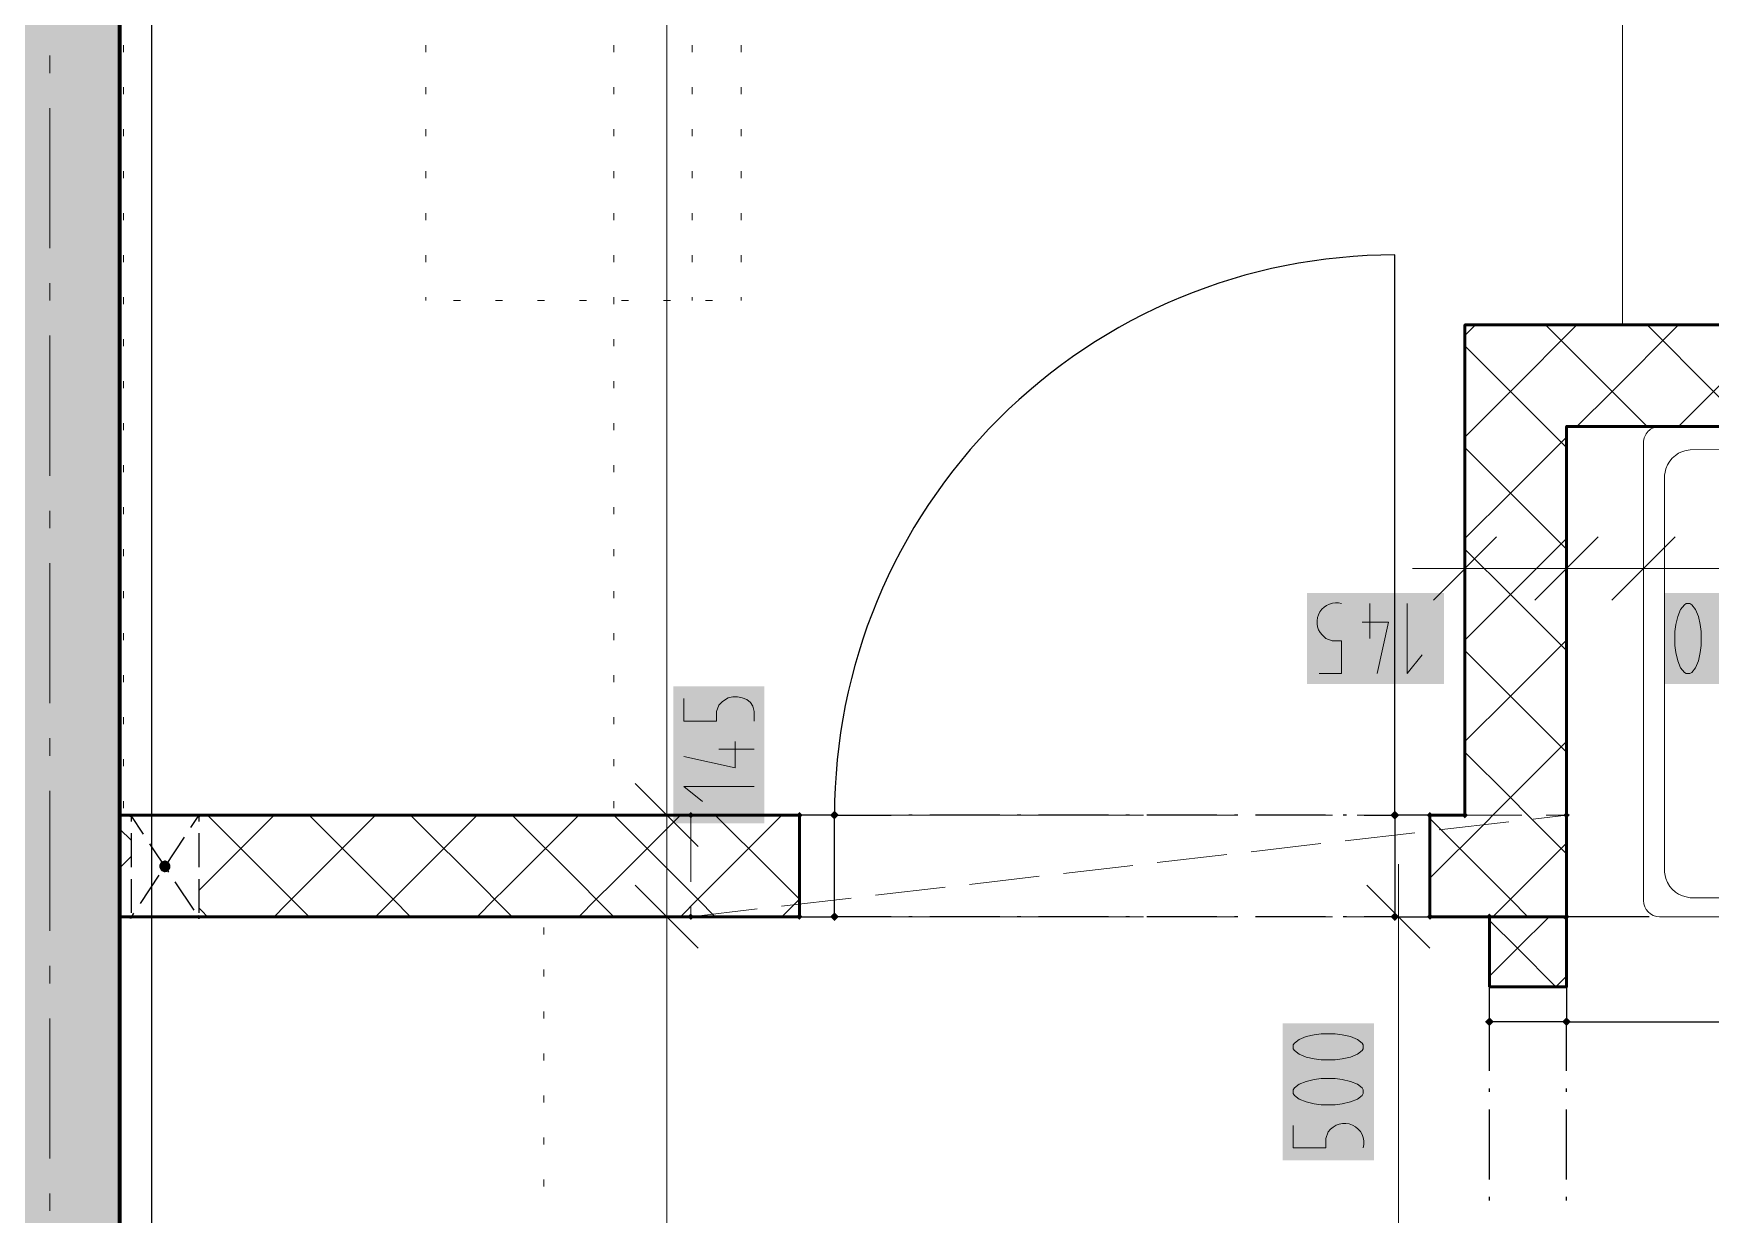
# Model space of a CAD drawing. Header units: millimetres. Extents: x 0 to 594, y 0 to 420.
# Drawn here: x 410.86 to 435.4, y 279.21 to 296.49 of the extents above; entities that cross this region are included whole.
import ezdxf

# ---------------------------------------------------------------- set-up
doc = ezdxf.new("R2010")
doc.units = ezdxf.units.MM
doc.header["$LTSCALE"] = 8
for name, color, linetype in [('PDF_Dvere', 7, 'Continuous'), ('PDF_Instalacni prizdivka do 1m', 7, 'Continuous'), ('PDF_Koty delkove', 7, 'Continuous'), ('PDF_Kuchyne', 7, 'Continuous'), ('PDF_Nabytek', 7, 'Continuous'), ('PDF_Osy hlavni', 7, 'Continuous'), ('PDF_Popis Prostupy', 7, 'Continuous'), ('PDF_Preklady', 7, 'Continuous'), ('PDF_Pricky zdene', 7, 'Continuous'), ('PDF_Prostupy', 7, 'Continuous'), ('PDF_Sanita', 7, 'Continuous'), ('PDF_Steny obvodove nosne', 7, 'Continuous'), ('RED_2.5mm^2', 1, 'Continuous')]:
    doc.layers.add(name, color=color, linetype=linetype)

msp = doc.modelspace()

# ---------------------------------------------------------------- linework, layer by layer
at = {"layer": 'PDF_Dvere', "lineweight": 25}
for points in [[(430.329, 285.05), (430.779, 285.05), (430.779, 293.25, 0.414214), (422.58, 285.05), (423.41, 285.05)], [(433.291, 281.306), (433.291, 282.026), (440.466, 282.026, -0.414213), (433.291, 274.851)]]:
    msp.add_lwpolyline(points, format="xyb", dxfattribs=at)
for points in [[(422.067, 283.564), (422.58, 283.564), (422.58, 285.05), (422.067, 285.05)], [(430.779, 283.564), (431.292, 283.564), (431.292, 285.05), (430.779, 285.05)], [(432.163, 282.026), (432.163, 282.539), (433.291, 282.539), (433.291, 282.026)]]:
    msp.add_lwpolyline(points, close=True, dxfattribs=at)
for points in [[(423.718, 285.05), (423.667, 285.05)], [(424.999, 285.05), (423.974, 285.05)], [(425.307, 285.05), (425.255, 285.05)], [(426.588, 285.05), (425.563, 285.05)], [(426.895, 285.05), (426.844, 285.05)], [(428.177, 285.05), (427.152, 285.05)], [(428.484, 285.05), (428.433, 285.05)], [(429.765, 285.05), (428.74, 285.05)], [(430.073, 285.05), (430.022, 285.05)], [(423.41, 283.564), (422.58, 283.564)], [(423.718, 283.564), (423.667, 283.564)], [(424.999, 283.564), (423.974, 283.564)], [(425.307, 283.564), (425.255, 283.564)], [(426.588, 283.564), (425.563, 283.564)], [(426.895, 283.564), (426.844, 283.564)], [(428.177, 283.564), (427.152, 283.564)], [(428.484, 283.564), (428.433, 283.564)], [(429.765, 283.564), (428.74, 283.564)], [(430.073, 283.564), (430.022, 283.564)], [(430.779, 283.564), (430.329, 283.564)], [(432.163, 281.306), (432.163, 282.026)], [(432.163, 280.999), (432.163, 281.05)], [(433.291, 280.999), (433.291, 281.05)], [(432.163, 279.718), (432.163, 280.743)], [(433.291, 279.718), (433.291, 280.743)], [(432.163, 279.41), (432.163, 279.461)], [(433.291, 279.41), (433.291, 279.461)]]:
    msp.add_lwpolyline(points, dxfattribs=at)
at = {"layer": 'PDF_Dvere', "lineweight": 25, "transparency": 33554559}
for points in [[(422.644, 285.05), (422.58, 284.986), (422.58, 285.114), (422.515, 285.05)], [(430.843, 285.05), (430.779, 284.986), (430.779, 285.114), (430.715, 285.05)], [(422.644, 283.564), (422.58, 283.5), (422.58, 283.628), (422.515, 283.564)], [(430.843, 283.564), (430.779, 283.5), (430.779, 283.628), (430.715, 283.564)], [(432.163, 281.962), (432.099, 282.026), (432.227, 282.026), (432.163, 282.09)], [(433.291, 281.962), (433.227, 282.026), (433.355, 282.026), (433.291, 282.09)]]:
    msp.add_solid(points, dxfattribs=at)
at = {"layer": 'PDF_Instalacni prizdivka do 1m', "lineweight": 25}
msp.add_lwpolyline([(434.499, 283.564), (433.291, 283.564)], dxfattribs=at)
at = {"layer": 'PDF_Koty delkove', "lineweight": 18}
for points in [[(420.125, 152.109), (420.125, 185.541), (420.125, 205.447), (420.125, 207.253), (420.125, 208.739), (420.125, 232.622), (420.125, 235.389), (420.125, 238.464), (420.125, 253.839), (420.125, 256.914), (420.125, 259.681), (420.125, 283.564), (420.125, 285.05), (420.125, 340.194)], [(431.804, 289.429), (431.804, 288.66), (431.804, 287.892)], [(433.291, 289.429), (433.291, 288.66), (433.291, 287.892)], [(434.417, 289.429), (434.417, 288.66), (434.417, 287.892)], [(432.266, 289.122), (431.343, 288.199)], [(433.752, 289.122), (432.829, 288.199)], [(434.879, 289.122), (433.956, 288.199)], [(431.804, 288.66), (431.036, 288.66)], [(499.608, 288.66), (497.16, 288.66), (496.84, 288.66), (489.05, 288.66), (476.75, 288.66), (474.598, 288.66), (473.47, 288.66), (456.045, 288.66), (455.174, 288.66), (452.714, 288.66), (451.842, 288.66), (434.417, 288.66), (433.291, 288.66), (431.804, 288.66)], [(430.412, 288.148), (430.412, 287.635)], [(430.96, 288.148), (430.96, 287.123), (431.178, 287.395)], [(430.303, 287.874), (430.686, 287.874), (430.521, 287.123)], [(420.378, 286.756), (420.378, 286.428), (420.855, 286.428), (420.855, 286.565), (420.89, 286.66), (420.941, 286.715), (421.027, 286.769), (421.094, 286.783), (421.163, 286.783), (421.232, 286.769), (421.299, 286.742), (421.35, 286.701), (421.385, 286.647), (421.403, 286.565), (421.403, 286.428)], [(421.129, 286.126), (421.129, 285.743), (420.378, 285.908)], [(421.403, 286.017), (420.89, 286.017)], [(420.586, 284.589), (419.663, 285.511)], [(421.403, 285.469), (420.378, 285.469), (420.65, 285.251)], [(420.893, 285.05), (420.125, 285.05), (419.356, 285.05)], [(430.831, 283.564), (430.831, 284.333)], [(420.586, 283.103), (419.663, 284.025)], [(431.292, 283.103), (430.369, 284.025)], [(420.893, 283.564), (420.125, 283.564), (419.356, 283.564)], [(431.599, 283.564), (430.831, 283.564), (430.062, 283.564)], [(430.831, 259.681), (430.831, 278.439), (430.831, 283.564)], [(429.907, 281.85), (429.702, 281.85), (429.601, 281.836), (429.481, 281.809), (429.378, 281.768), (429.31, 281.714), (429.293, 281.686), (429.293, 281.632), (429.31, 281.604), (429.378, 281.55), (429.481, 281.509), (429.601, 281.481), (429.702, 281.467), (429.907, 281.467), (430.01, 281.481), (430.13, 281.509), (430.232, 281.55)], [(430.232, 281.55), (430.301, 281.604), (430.318, 281.632), (430.318, 281.686), (430.301, 281.714), (430.232, 281.768), (430.13, 281.809), (430.01, 281.836), (429.907, 281.85)]]:
    msp.add_lwpolyline(points, dxfattribs=at)
for points in [[(429.673, 287.123), (430.001, 287.123), (430.001, 287.6), (429.864, 287.6), (429.769, 287.635), (429.714, 287.687, -0.753191), (430.001, 288.148)], [(429.293, 280.509), (429.293, 280.181), (429.771, 280.181), (429.771, 280.318), (429.806, 280.413, -0.84385), (430.318, 280.181)]]:
    msp.add_lwpolyline(points, format="xyb", dxfattribs=at)
for points in [[(434.878, 287.737), (434.878, 287.532), (434.892, 287.43), (434.919, 287.31), (434.96, 287.208), (435.015, 287.139), (435.043, 287.123), (435.097, 287.123), (435.125, 287.139), (435.179, 287.208), (435.22, 287.31), (435.248, 287.43), (435.262, 287.532), (435.262, 287.737), (435.248, 287.839), (435.22, 287.959), (435.179, 288.062), (435.125, 288.13), (435.097, 288.148), (435.043, 288.148), (435.015, 288.13), (434.96, 288.062), (434.919, 287.959), (434.892, 287.839)], [(429.907, 281.193), (429.702, 281.193), (429.601, 281.179), (429.481, 281.152), (429.378, 281.111), (429.31, 281.057), (429.293, 281.029), (429.293, 280.975), (429.31, 280.947), (429.378, 280.893), (429.481, 280.852), (429.601, 280.824), (429.702, 280.81), (429.907, 280.81), (430.01, 280.824), (430.13, 280.852), (430.232, 280.893), (430.301, 280.947), (430.318, 280.975), (430.318, 281.029), (430.301, 281.057), (430.232, 281.111), (430.13, 281.152), (430.01, 281.179)]]:
    msp.add_lwpolyline(points, close=True, dxfattribs=at)
at = {"layer": 'PDF_Koty delkove', "color": 7, "lineweight": 18, "true_color": 0xffffff, "transparency": 33554559}
for points in [[(431.497, 288.302), (429.492, 288.302), (431.497, 286.969), (429.492, 286.969)], [(436.73, 288.302), (434.725, 288.302), (436.73, 286.969), (434.725, 286.969)], [(421.556, 284.932), (421.556, 286.937), (420.224, 284.932), (420.224, 286.937)], [(430.472, 279.999), (430.472, 282.004), (429.139, 279.999), (429.139, 282.004)]]:
    msp.add_solid(points, dxfattribs=at)
at = {"layer": 'PDF_Kuchyne', "lineweight": 13}
msp.add_lwpolyline([(452.56, 298.375), (452.56, 310.675), (446.411, 310.675), (446.411, 298.375), (434.111, 298.375), (434.111, 292.225), (452.56, 292.225), (452.56, 298.375)], dxfattribs=at)
at = {"layer": 'PDF_Nabytek', "lineweight": 13}
for points in [[(412.176, 296.22), (412.176, 296.322)], [(416.601, 296.22), (416.601, 296.322)], [(419.351, 296.22), (419.351, 296.322)], [(420.496, 296.22), (420.496, 296.322)], [(421.214, 296.22), (421.214, 296.322)], [(412.176, 295.605), (412.176, 295.707)], [(416.601, 295.605), (416.601, 295.707)], [(419.351, 295.605), (419.351, 295.707)], [(420.496, 295.605), (420.496, 295.707)], [(421.214, 295.605), (421.214, 295.707)], [(412.176, 294.99), (412.176, 295.092)], [(416.601, 294.99), (416.601, 295.092)], [(419.351, 294.99), (419.351, 295.092)], [(420.496, 294.99), (420.496, 295.092)], [(421.214, 294.99), (421.214, 295.092)], [(412.176, 294.375), (412.176, 294.477)], [(416.601, 294.375), (416.601, 294.477)], [(419.351, 294.375), (419.351, 294.477)], [(420.496, 294.375), (420.496, 294.477)], [(421.214, 294.375), (421.214, 294.477)], [(412.176, 293.76), (412.176, 293.862)], [(416.601, 293.76), (416.601, 293.862)], [(419.351, 293.76), (419.351, 293.862)], [(420.496, 293.76), (420.496, 293.862)], [(421.214, 293.76), (421.214, 293.862)], [(412.176, 293.145), (412.176, 293.247)], [(416.601, 293.145), (416.601, 293.247)], [(419.351, 293.145), (419.351, 293.247)], [(420.496, 293.145), (420.496, 293.247)], [(421.214, 293.145), (421.214, 293.247)], [(412.176, 292.53), (412.176, 292.632)], [(416.601, 292.584), (416.601, 292.632)], [(416.601, 292.584), (416.601, 292.584)], [(417.107, 292.584), (417.004, 292.584)], [(417.722, 292.584), (417.619, 292.584)], [(418.337, 292.584), (418.234, 292.584)], [(418.952, 292.584), (418.849, 292.584)], [(419.351, 292.53), (419.351, 292.632)], [(419.567, 292.584), (419.464, 292.584)], [(420.182, 292.584), (420.079, 292.584)], [(420.496, 292.584), (420.496, 292.632)], [(420.496, 292.584), (420.496, 292.584)], [(420.797, 292.584), (420.694, 292.584)], [(421.214, 292.584), (421.214, 292.632)], [(421.214, 292.584), (421.214, 292.584)], [(421.214, 292.584), (421.214, 292.584)], [(412.176, 291.915), (412.176, 292.018)], [(419.351, 291.915), (419.351, 292.018)], [(412.176, 291.3), (412.176, 291.403)], [(419.351, 291.3), (419.351, 291.403)], [(412.176, 290.685), (412.176, 290.788)], [(419.351, 290.685), (419.351, 290.788)], [(412.176, 290.07), (412.176, 290.173)], [(419.351, 290.07), (419.351, 290.173)], [(412.176, 289.455), (412.176, 289.558)], [(419.351, 289.455), (419.351, 289.558)], [(412.176, 288.84), (412.176, 288.943)], [(419.351, 288.84), (419.351, 288.943)], [(412.176, 288.225), (412.176, 288.328)], [(419.351, 288.225), (419.351, 288.328)], [(412.176, 287.61), (412.176, 287.713)], [(419.351, 287.61), (419.351, 287.713)], [(412.176, 286.995), (412.176, 287.098)], [(419.351, 286.995), (419.351, 287.098)], [(412.176, 286.38), (412.176, 286.483)], [(419.351, 286.38), (419.351, 286.483)], [(412.176, 285.765), (412.176, 285.868)], [(419.351, 285.765), (419.351, 285.868)], [(412.176, 285.15), (412.176, 285.253)], [(419.351, 285.15), (419.351, 285.253)], [(412.176, 285.05), (412.176, 285.05)], [(412.187, 285.05), (412.176, 285.05)], [(412.176, 285.05), (412.176, 285.05)], [(412.802, 285.05), (412.699, 285.05)], [(413.417, 285.05), (413.314, 285.05)], [(414.032, 285.05), (413.929, 285.05)], [(414.647, 285.05), (414.544, 285.05)], [(415.262, 285.05), (415.159, 285.05)], [(415.877, 285.05), (415.774, 285.05)], [(416.492, 285.05), (416.389, 285.05)], [(417.107, 285.05), (417.004, 285.05)], [(417.722, 285.05), (417.619, 285.05)], [(418.337, 285.05), (418.234, 285.05)], [(418.952, 285.05), (418.849, 285.05)], [(419.351, 285.05), (419.351, 285.05)], [(419.351, 285.05), (419.351, 285.05)], [(418.326, 283.564), (418.326, 283.564)], [(418.326, 283.305), (418.326, 283.408)], [(418.326, 282.69), (418.326, 282.793)], [(418.326, 282.075), (418.326, 282.178)], [(418.326, 281.46), (418.326, 281.563)], [(418.326, 280.845), (418.326, 280.948)], [(418.326, 280.23), (418.326, 280.333)], [(418.326, 279.615), (418.326, 279.718)]]:
    msp.add_lwpolyline(points, dxfattribs=at)
at = {"layer": 'PDF_Osy hlavni', "lineweight": 18}
for points in [[(411.1, 295.912), (411.1, 296.169)], [(411.1, 293.35), (411.1, 295.4)], [(411.1, 292.581), (411.1, 292.837)], [(411.1, 290.019), (411.1, 292.069)], [(411.1, 289.25), (411.1, 289.506)], [(411.1, 286.688), (411.1, 288.738)], [(411.1, 285.919), (411.1, 286.175)], [(411.1, 283.356), (411.1, 285.406)], [(411.1, 282.588), (411.1, 282.844)], [(411.1, 280.025), (411.1, 282.075)], [(411.1, 279.256), (411.1, 279.513)]]:
    msp.add_lwpolyline(points, dxfattribs=at)
at = {"layer": 'PDF_Popis Prostupy', "lineweight": 25}
msp.add_lwpolyline([(412.825, 284.24), (412.835, 284.247), (412.843, 284.257), (412.849, 284.267), (412.854, 284.278), (412.857, 284.29), (412.857, 284.302), (412.856, 284.314), (412.853, 284.326), (412.848, 284.337), (412.842, 284.347), (412.833, 284.356), (412.824, 284.363), (412.813, 284.369), (412.802, 284.373), (412.79, 284.375), (412.777, 284.375), (412.766, 284.373), (412.754, 284.369), (412.743, 284.364), (412.734, 284.356), (412.725, 284.347), (412.718, 284.337), (412.713, 284.326), (412.71, 284.315), (412.709, 284.303), (412.71, 284.291), (412.712, 284.279), (412.717, 284.267), (412.723, 284.257), (412.731, 284.248), (412.74, 284.24), (412.751, 284.234), (412.762, 284.23), (412.774, 284.227), (412.786, 284.227), (412.798, 284.228), (412.81, 284.231), (412.821, 284.237)], close=True, dxfattribs=at)
for points in [[(412.722, 284.259), (412.722, 284.259)], [(412.741, 284.362), (412.741, 284.362)], [(412.825, 284.24), (412.825, 284.24)], [(412.844, 284.343), (412.844, 284.343)]]:
    msp.add_lwpolyline(points, dxfattribs=at)
at = {"layer": 'PDF_Popis Prostupy', "lineweight": 25, "transparency": 33554559}
for points in [[(412.777, 284.375), (412.716, 284.332), (412.709, 284.295)], [(412.777, 284.375), (412.709, 284.295), (412.815, 284.368)], [(412.716, 284.332), (412.777, 284.375), (412.741, 284.362)], [(412.815, 284.368), (412.709, 284.295), (412.722, 284.259)], [(412.815, 284.368), (412.722, 284.259), (412.844, 284.343)], [(412.844, 284.343), (412.722, 284.259), (412.752, 284.234)], [(412.844, 284.343), (412.752, 284.234), (412.857, 284.307)], [(412.857, 284.307), (412.752, 284.234), (412.789, 284.227)], [(412.857, 284.307), (412.789, 284.227), (412.85, 284.269)], [(412.85, 284.269), (412.789, 284.227), (412.825, 284.24)]]:
    msp.add_solid(points, dxfattribs=at)
at = {"layer": 'PDF_Preklady', "lineweight": 18}
for points in [[(420.478, 284.074), (420.478, 285.05)], [(421.565, 285.05), (420.54, 285.05)], [(422.067, 285.05), (421.924, 285.05)], [(422.949, 285.05), (422.067, 285.05)], [(424.333, 285.05), (423.308, 285.05)], [(425.717, 285.05), (424.692, 285.05)], [(427.1, 285.05), (426.075, 285.05)], [(428.484, 285.05), (427.459, 285.05)], [(429.868, 285.05), (428.843, 285.05)], [(431.252, 285.05), (430.227, 285.05)], [(431.428, 284.834), (432.446, 284.952)], [(431.804, 285.05), (431.61, 285.05)], [(432.635, 285.05), (431.804, 285.05)], [(432.803, 284.993), (433.291, 285.05), (433.291, 284.074)], [(433.291, 285.05), (432.994, 285.05)], [(428.679, 284.515), (429.697, 284.633)], [(430.053, 284.675), (431.072, 284.793)], [(427.304, 284.356), (428.323, 284.474)], [(424.555, 284.037), (425.574, 284.155)], [(425.93, 284.196), (426.948, 284.314)], [(423.181, 283.877), (424.199, 283.995)], [(420.478, 283.715), (420.478, 283.564), (421.45, 283.677)], [(421.806, 283.718), (422.825, 283.836)], [(433.291, 283.715), (433.291, 283.564), (432.994, 283.564)], [(421.565, 283.564), (420.54, 283.564)], [(422.067, 283.564), (421.924, 283.564)], [(422.949, 283.564), (422.067, 283.564)], [(424.333, 283.564), (423.308, 283.564)], [(425.717, 283.564), (424.692, 283.564)], [(427.1, 283.564), (426.075, 283.564)], [(428.484, 283.564), (427.459, 283.564)], [(429.868, 283.564), (428.843, 283.564)], [(431.252, 283.564), (430.227, 283.564)], [(432.163, 283.564), (431.61, 283.564)], [(432.635, 283.564), (432.163, 283.564)]]:
    msp.add_lwpolyline(points, dxfattribs=at)
at = {"layer": 'PDF_Preklady', "lineweight": 18, "transparency": 33554559}
for points in [[(420.524, 285.05), (420.478, 285.004), (420.478, 285.096), (420.432, 285.05)], [(420.478, 285.004), (420.432, 285.05), (420.524, 285.05), (420.478, 285.096)], [(422.113, 285.05), (422.067, 285.004), (422.067, 285.096), (422.021, 285.05)], [(422.113, 285.05), (422.067, 285.004), (422.067, 285.096), (422.021, 285.05)], [(431.338, 285.05), (431.292, 285.004), (431.292, 285.096), (431.246, 285.05)], [(431.338, 285.05), (431.292, 285.004), (431.292, 285.096), (431.246, 285.05)], [(431.851, 285.05), (431.804, 285.004), (431.804, 285.096), (431.758, 285.05)], [(431.851, 285.05), (431.804, 285.004), (431.804, 285.096), (431.758, 285.05)], [(433.245, 285.045), (433.285, 285.096), (433.296, 285.004), (433.336, 285.055)], [(433.291, 285.004), (433.245, 285.05), (433.337, 285.05), (433.291, 285.096)], [(433.337, 285.05), (433.291, 285.004), (433.291, 285.096), (433.245, 285.05)], [(420.432, 283.559), (420.473, 283.61), (420.484, 283.518), (420.524, 283.569)], [(420.478, 283.518), (420.432, 283.564), (420.524, 283.564), (420.478, 283.61)], [(420.524, 283.564), (420.478, 283.518), (420.478, 283.61), (420.432, 283.564)], [(422.113, 283.564), (422.067, 283.518), (422.067, 283.61), (422.021, 283.564)], [(422.113, 283.564), (422.067, 283.518), (422.067, 283.61), (422.021, 283.564)], [(431.338, 283.564), (431.292, 283.518), (431.292, 283.61), (431.246, 283.564)], [(431.338, 283.564), (431.292, 283.518), (431.292, 283.61), (431.246, 283.564)], [(432.209, 283.564), (432.163, 283.518), (432.163, 283.61), (432.117, 283.564)], [(432.209, 283.564), (432.163, 283.518), (432.163, 283.61), (432.117, 283.564)], [(433.337, 283.564), (433.291, 283.518), (433.291, 283.61), (433.245, 283.564)], [(433.291, 283.518), (433.245, 283.564), (433.337, 283.564), (433.291, 283.61)]]:
    msp.add_solid(points, dxfattribs=at)
at = {"layer": 'PDF_Pricky zdene', "lineweight": 50}
for points in [[(431.292, 285.05), (431.804, 285.05), (431.804, 290.739), (431.804, 292.225), (452.56, 292.225), (452.714, 292.225), (452.714, 290.739), (433.291, 290.739), (433.291, 285.05), (433.291, 283.564), (432.163, 283.564), (431.292, 283.564), (431.292, 285.05)], [(422.067, 285.05), (420.478, 285.05), (412.176, 285.05), (412.125, 285.05), (412.125, 283.564), (412.176, 283.564), (420.478, 283.564), (422.067, 283.564)], [(422.067, 285.05), (422.067, 283.564)], [(432.163, 282.539), (432.163, 283.564), (433.291, 283.564), (433.291, 282.539), (432.163, 282.539)]]:
    msp.add_lwpolyline(points, dxfattribs=at)
at = {"layer": 'PDF_Pricky zdene', "lineweight": 9}
for points in [[(431.958, 292.225), (431.804, 292.071)], [(433.444, 292.225), (432.471, 291.251), (431.958, 290.739)], [(434.469, 290.739), (433.957, 291.251), (432.983, 292.225)], [(434.931, 292.225), (433.957, 291.251), (433.444, 290.739)], [(435.956, 290.739), (435.443, 291.251), (434.469, 292.225)], [(436.417, 292.225), (435.443, 291.251), (434.931, 290.739)], [(433.291, 290.431), (432.983, 290.739), (432.471, 291.251), (431.804, 291.917)], [(431.958, 290.739), (431.804, 290.585)], [(433.291, 290.585), (432.471, 289.765), (431.804, 289.099)], [(433.291, 288.945), (432.471, 289.765), (431.804, 290.431)], [(433.291, 289.099), (432.471, 288.279), (431.804, 287.612)], [(433.291, 287.459), (432.471, 288.279), (431.804, 288.945)], [(433.291, 287.612), (432.471, 286.792), (431.804, 286.126)], [(433.291, 285.972), (432.471, 286.792), (431.804, 287.459)], [(433.291, 286.126), (432.471, 285.306), (432.215, 285.05)], [(432.727, 285.05), (432.471, 285.306), (431.804, 285.972)], [(412.893, 285.05), (412.887, 285.044)], [(414.38, 285.05), (413.279, 283.949)], [(414.892, 283.564), (414.71, 283.745), (414.636, 283.82), (413.406, 285.05)], [(415.866, 285.05), (414.636, 283.82), (414.55, 283.734), (414.38, 283.564)], [(416.378, 283.564), (416.122, 283.82), (416.099, 283.843), (414.892, 285.05)], [(417.352, 285.05), (416.148, 283.846), (416.122, 283.82), (415.866, 283.564)], [(417.864, 283.564), (417.608, 283.82), (417.488, 283.94), (416.378, 285.05)], [(418.838, 285.05), (417.747, 283.959), (417.608, 283.82), (417.352, 283.564)], [(419.351, 283.564), (419.095, 283.82), (418.877, 284.038), (417.864, 285.05)], [(420.325, 285.05), (419.345, 284.071), (419.095, 283.82), (418.838, 283.564)], [(420.837, 283.564), (420.581, 283.82), (420.265, 284.135), (419.351, 285.05)], [(421.811, 285.05), (420.944, 284.183), (420.581, 283.82), (420.325, 283.564)], [(421.811, 283.564), (422.067, 283.82), (421.654, 284.233), (420.837, 285.05)], [(432.215, 285.05), (432.133, 284.969), (431.292, 284.127)], [(432.727, 283.564), (432.471, 283.82), (431.375, 284.916), (431.292, 284.999)], [(433.291, 284.486), (432.764, 285.013), (432.727, 285.05)], [(412.288, 284.682), (412.125, 284.845)], [(433.291, 284.64), (432.471, 283.82), (432.215, 283.564)], [(412.288, 284.444), (412.125, 284.281)], [(413.406, 283.564), (413.322, 283.648), (413.279, 283.691)], [(422.067, 283.82), (422.067, 283.82)], [(433.137, 282.539), (432.573, 283.102), (432.166, 283.51), (432.163, 283.512)], [(433.035, 283.564), (432.573, 283.102), (432.202, 282.732)], [(433.291, 283.512), (433.239, 283.564)], [(432.202, 282.732), (432.163, 282.692)], [(433.291, 282.692), (433.137, 282.539)]]:
    msp.add_lwpolyline(points, dxfattribs=at)
at = {"layer": 'PDF_Prostupy', "lineweight": 25}
for points in [[(412.288, 285.044), (412.288, 284.957)], [(412.455, 285.044), (412.288, 285.044)], [(412.468, 284.774), (412.288, 285.044)], [(413.124, 285.044), (412.629, 285.044)], [(413.163, 284.87), (413.279, 285.044), (413.279, 284.957)], [(412.288, 284.784), (412.288, 284.289)], [(412.839, 284.217), (412.564, 284.63)], [(413.067, 284.726), (412.792, 284.314)], [(413.279, 284.784), (413.279, 284.289)], [(412.696, 284.17), (412.421, 283.758)], [(412.288, 284.115), (412.288, 283.62)], [(413.21, 283.661), (412.935, 284.073)], [(413.279, 284.115), (413.279, 283.62)], [(412.325, 283.613), (412.288, 283.558)], [(412.455, 283.558), (412.288, 283.558)], [(413.124, 283.558), (412.629, 283.558)]]:
    msp.add_lwpolyline(points, dxfattribs=at)
at = {"layer": 'PDF_Prostupy', "lineweight": 25, "transparency": 33554559}
for points in [[(412.305, 285.018), (412.262, 285.027), (412.314, 285.061), (412.271, 285.07)], [(413.31, 285.044), (413.279, 285.013), (413.279, 285.075), (413.248, 285.044)], [(413.279, 285.075), (413.31, 285.044), (413.248, 285.044), (413.279, 285.013)], [(413.296, 285.07), (413.304, 285.027), (413.253, 285.061), (413.261, 285.018)], [(412.305, 283.584), (412.314, 283.541), (412.262, 283.575), (412.271, 283.532)], [(413.279, 283.589), (413.31, 283.558), (413.248, 283.558), (413.279, 283.527)], [(413.31, 283.558), (413.279, 283.527), (413.279, 283.589), (413.248, 283.558)], [(413.296, 283.532), (413.253, 283.541), (413.304, 283.575), (413.261, 283.584)]]:
    msp.add_solid(points, dxfattribs=at)
at = {"layer": 'PDF_Sanita', "lineweight": 13}
msp.add_lwpolyline([(434.652, 290.739), (434.653, 290.739), (451.606, 290.739, -0.414221), (451.842, 290.503), (451.842, 283.799, -0.414189), (451.606, 283.564), (434.653, 283.564, -0.414195), (434.417, 283.799), (434.417, 290.503, -0.41423)], format="xyb", close=True, dxfattribs=at)
msp.add_lwpolyline([(443.13, 290.4), (435.098, 290.399), (435.04, 290.389), (434.988, 290.373), (434.93, 290.346), (434.885, 290.316), (434.839, 290.274), (434.804, 290.233), (434.77, 290.178), (434.745, 290.118), (434.733, 290.072), (434.726, 290.025), (434.725, 287.12), (434.726, 284.216), (434.733, 284.169), (434.745, 284.123), (434.77, 284.063), (434.804, 284.008), (434.839, 283.966), (434.885, 283.925), (434.93, 283.895), (434.988, 283.868), (435.04, 283.852), (435.098, 283.842), (443.13, 283.84)], dxfattribs=at)
at = {"layer": 'PDF_Steny obvodove nosne', "lineweight": 70}
msp.add_lwpolyline([(410.075, 340.348), (410.075, 340.194), (410.075, 256.606), (410.075, 253.993), (412.125, 253.993), (412.125, 256.606), (412.125, 256.914), (412.125, 259.681), (412.125, 283.564), (412.125, 285.05), (412.125, 340.194), (412.125, 342.603), (410.075, 342.603)], dxfattribs=at)
at = {"layer": 'PDF_Steny obvodove nosne', "color": 9, "lineweight": 9, "true_color": 0xc0c0c0, "transparency": 33554559}
msp.add_solid([(412.125, 253.993), (412.125, 342.603), (410.075, 253.993), (410.075, 342.603)], dxfattribs=at)
at = {"layer": 'RED_2.5mm^2'}
msp.add_line((412.589, 300.683), (412.589, 247.573), dxfattribs=at)

doc.saveas('drawing.dxf')
